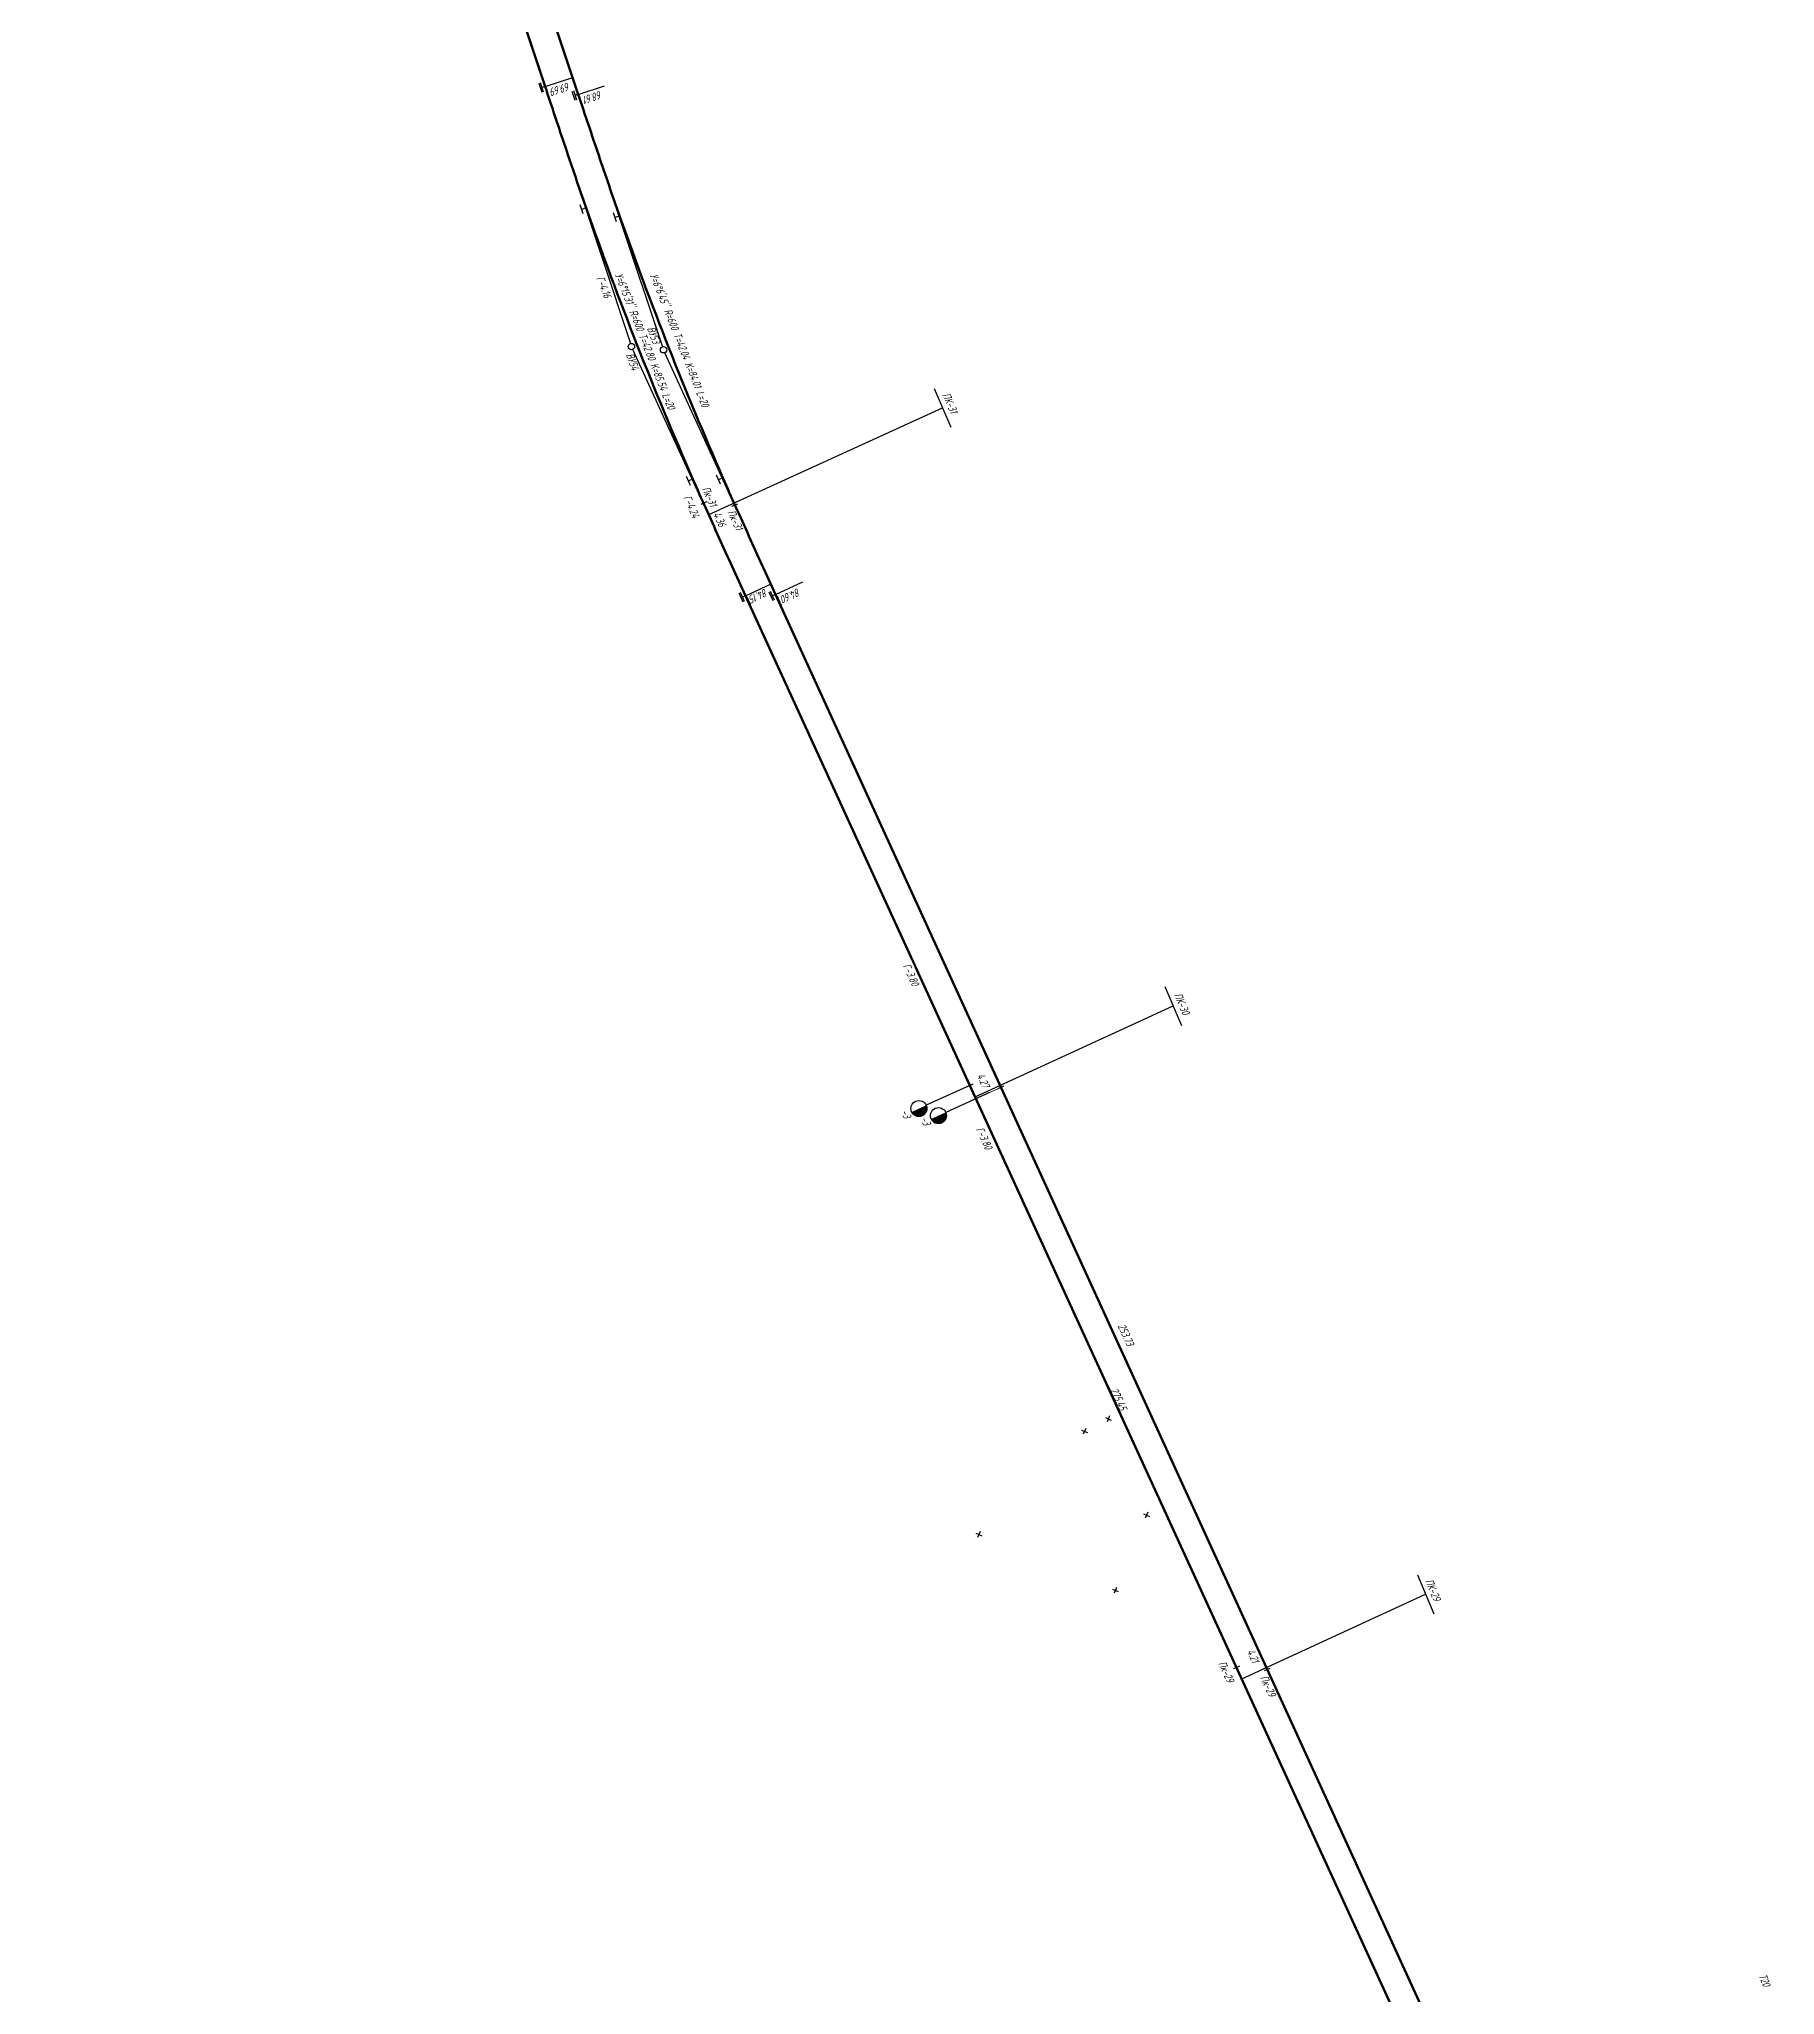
# Model space of a CAD drawing. Extents: x 8811 to 10286, y 10382 to 14118.
# Drawn here: x 9048.9 to 9320.1, y 12748.8 to 13054.3 of the extents above; entities that cross this region are included whole.
import ezdxf
from ezdxf.enums import TextEntityAlignment as Align

# ---------------------------------------------------------------- set-up
doc = ezdxf.new("R2010")
doc.units = 0
for name, color, linetype in [('8.Вершины', 7, 'Continuous'), ('I.Вершины', 7, 'Continuous'), ('I.Ось трассы', 7, 'Continuous'), ('I.Параметры кривых', 7, 'Continuous'), ('II.Вершины', 7, 'Continuous'), ('II.Ось трассы', 7, 'Continuous'), ('II.Параметры кривых', 7, 'Continuous'), ('Iс.Междупутья', 7, 'Continuous'), ('Iс.Ось трассы', 7, 'Continuous'), ('КН I.Параметры кривых', 7, 'Continuous'), ('КН II.Параметры кривых', 7, 'Continuous'), ('маскировка', 7, 'Continuous')]:
    doc.layers.add(name, color=color, linetype=linetype)
for name, color, linetype, lineweight in [('кресты', 1, 'Continuous', 30), ('кресты здания и сооружения', 1, 'Continuous', 30), ('Уклоноуказатели по станции', 1, 'Continuous', 35)]:
    doc.layers.add(name, color=color, linetype=linetype, lineweight=lineweight)
doc.styles.add('спдс_сжатие09', font='SPDS.shx', dxfattribs={"width": 0.9, "oblique": 15, "height": 1.25})

# ---------------------------------------------------------------- blocks, each defined once
blk = doc.blocks.new('alignment_kilometre_sign_1000')
at = {"linetype": 'ByBlock', "lineweight": -2}
blk.add_hatch(color=0, dxfattribs=at).paths.add_polyline_path([(0, 15, -1), (0, 20)])
at = {"color": 0, "linetype": 'ByBlock', "lineweight": -2}
blk.add_line((0, 0), (0, 15), dxfattribs=at)
blk.add_circle((0, 17.5), 2.5, dxfattribs=at)
blk = doc.blocks.new('alignment_tc_sign')
at = {"color": 0, "linetype": 'ByBlock', "lineweight": -2}
for p, q in [((-1.5, 1.5), (1.5, 1.5)), ((-1.5, 1), (1.5, 1)), ((0, 0), (0, 1))]:
    blk.add_line(p, q, dxfattribs=at)
blk = doc.blocks.new('alignment_cc_sign')
at = {"color": 0, "linetype": 'ByBlock', "lineweight": -2}
for p, q in [((-1.5, 1.5), (1.5, 1.5)), ((0, 0), (0, 1.5))]:
    blk.add_line(p, q, dxfattribs=at)

msp = doc.modelspace()

# ---------------------------------------------------------------- linework, layer by layer
at = {"layer": 'кресты', "color": 5, "lineweight": 30}
for p, q in [((9211.75, 12837.07), (9212.66, 12836.67)), ((9211.75, 12837.07), (9212.66, 12836.67)), ((9212.41, 12837.32), (9212, 12836.41)), ((9212.41, 12837.32), (9212, 12836.41)), ((9221.43, 12823.97), (9222.35, 12823.57)), ((9221.43, 12823.97), (9222.35, 12823.57)), ((9222.09, 12824.23), (9221.69, 12823.31)), ((9222.09, 12824.23), (9221.69, 12823.31)), ((9195.24, 12820.96), (9196.16, 12820.55)), ((9195.24, 12820.96), (9196.16, 12820.55)), ((9195.9, 12821.21), (9195.5, 12820.3)), ((9195.9, 12821.21), (9195.5, 12820.3)), ((9216.57, 12812.22), (9217.49, 12811.82)), ((9216.57, 12812.22), (9217.49, 12811.82)), ((9217.23, 12812.48), (9216.83, 12811.56)), ((9217.23, 12812.48), (9216.83, 12811.56))]:
    msp.add_line(p, q, dxfattribs=at)

# ---------------------------------------------------------------- block references
at = {"layer": 'I.Ось трассы', "color": 5, "lineweight": 30, "xscale": 0.4999999999999951, "yscale": 0.4999999999999951, "zscale": 0.4999999999999951, "rotation": 109.3117476656639}
msp.add_blockref('alignment_cc_sign', (9134.36, 13027.99), dxfattribs=at)
at = {"layer": 'II.Ось трассы', "color": 5, "lineweight": 30, "xscale": 0.4999999999999954, "yscale": 0.4999999999999954, "zscale": 0.4999999999999954, "rotation": 109.4185854846613}
msp.add_blockref('alignment_cc_sign', (9139.58, 13026.75), dxfattribs=at)

# ---------------------------------------------------------------- wipeouts: each hides what was drawn before it
at = {"color": 5}
for points in [[(9133.54, 13045.4), (9136.78, 13046.51), (9137.32, 13045.02), (9134.01, 13043.92)], [(9142.83, 13020.06), (9144.71, 13020.5), (9155.02, 12994.12), (9153.42, 12993.83)], [(9189.59, 12999.23), (9191.01, 12999.63), (9192.84, 12995.36), (9191.34, 12995.05)], [(9156.07, 12980.81), (9157.62, 12981.14), (9159.29, 12977.32), (9157.83, 12977.05)], [(9164.26, 12967.33), (9168.08, 12969.12), (9168.63, 12967.59), (9164.94, 12965.88)], [(9183.17, 12910.11), (9185.07, 12910.68), (9187.19, 12905.78), (9185.2, 12905.22)], [(9225.79, 12905.38), (9227.51, 12905.79), (9229.26, 12901.49), (9227.6, 12900.98)], [(9195.09, 12892.61), (9196.53, 12893.02), (9197.72, 12890.4), (9196.38, 12889.9)], [(9186.43, 12885.62), (9187.72, 12886.25), (9188.46, 12884.64), (9187.06, 12884.21)], [(9194.76, 12884.51), (9196.51, 12885.01), (9198.39, 12880.43), (9196.66, 12880.26)], [(9216.89, 12853.79), (9218.68, 12853.94), (9220.5, 12849.89), (9218.91, 12849.43)], [(9215.98, 12843.71), (9217.42, 12844), (9219.35, 12839.76), (9217.96, 12839.44)], [(9264.71, 12813.9), (9266.67, 12814.53), (9268.58, 12809.99), (9266.67, 12809.35)], [(9239.14, 12798.67), (9240.82, 12799.09), (9242.54, 12795.2), (9241.1, 12794.81)], [(9317.51, 12751.7), (9319.11, 12752.11), (9320.06, 12749.65), (9318.43, 12749.3)]]:
    msp.add_wipeout(points, dxfattribs=at).dxf.layer = 'маскировка'

# ---------------------------------------------------------------- next in the draw order: linework, layer by layer
at = {"color": 5, "lineweight": 30}
for p, q in [((9188.73, 12999.78, -141.19), (9191.32, 12993.7, -141.19)), ((9224.75, 12906.35, -141.19), (9227.37, 12900.28, -141.19)), ((9195.12, 12889.14), (9226.06, 12903.31)), ((9194.77, 12891.11), (9193.86, 12890.69)), ((9199.56, 12890.78), (9198.65, 12890.36)), ((9264.21, 12814.45), (9266.78, 12808.36))]:
    msp.add_line(p, q, dxfattribs=at)
at = {"layer": 'кресты', "color": 5, "lineweight": 30}
for p, q in [((9215.48, 12839.03), (9216.4, 12838.63)), ((9215.48, 12839.03), (9216.4, 12838.63)), ((9216.14, 12839.28), (9215.74, 12838.37)), ((9216.14, 12839.28), (9215.74, 12838.37))]:
    msp.add_line(p, q, dxfattribs=at)
at = {"layer": 'кресты здания и сооружения', "color": 5, "lineweight": 20}
msp.add_lwpolyline([(9199.15, 12890.59), (9197.36, 12889.8)], dxfattribs=at)

# ---------------------------------------------------------------- next in the draw order: block references
at = {"layer": 'КН I.Параметры кривых', "color": 5, "lineweight": 30, "xscale": 0.4999999999999997, "yscale": 0.4999999999999997, "zscale": 0.4999999999999997, "rotation": 114.4650619128188}
msp.add_blockref('alignment_kilometre_sign_1000', (9197.36, 12889.8), dxfattribs=at)

# ---------------------------------------------------------------- next in the draw order: texts
at = {"layer": '8.Вершины', "color": 5, "lineweight": 30, "style": 'спдс_сжатие09', "oblique": 15, "width": 0.9}
msp.add_text('Т20', height=1.25, rotation=291.9896, dxfattribs=at).set_placement((9318.09, 12752.05), align=Align.MIDDLE_LEFT)
at = {"layer": 'II.Параметры кривых', "color": 5, "lineweight": 30, "style": 'спдс_сжатие09', "oblique": 15, "width": 0.9}
msp.add_text('84.60', height=1.25, rotation=204.5762, dxfattribs=at).set_placement((9164.72, 12967.39), align=Align.RIGHT)
at = {"layer": 'Iс.Междупутья', "color": 5, "lineweight": 30, "style": 'спдс_сжатие09', "oblique": 15, "width": 0.9}
for s, p in [('Г-3.80', (9184.53, 12907.96)), ('4.27', (9195.83, 12891.4)), ('Г-3.80', (9195.96, 12882.41))]:
    msp.add_text(s, height=1.25, rotation=294.4918, dxfattribs=at).set_placement(p, align=Align.CENTER)
at = {"layer": 'КН II.Параметры кривых', "color": 5, "lineweight": 30, "style": 'спдс_сжатие09', "oblique": 15, "width": 0.9}
for s, p in [('253.73', (9218.11, 12851.69)), ('275.45', (9216.98, 12841.65))]:
    msp.add_text(s, height=1.25, rotation=294.6154, dxfattribs=at).set_placement(p, align=Align.CENTER)
at = {"layer": 'Уклоноуказатели по станции', "color": 5, "lineweight": 30, "extrusion": (0.001313, 0.000430531, 0.999999), "style": 'спдс_сжатие09', "oblique": 15, "width": 0.9}
msp.add_text('ПК-31', height=1.25, rotation=292.8295, dxfattribs=at).set_placement((9190.77, 12997.31, -99.98), align=Align.CENTER)
at = {"layer": 'Уклоноуказатели по станции', "color": 5, "lineweight": 30, "extrusion": (0.001311, 0.000437114, 0.999999), "style": 'спдс_сжатие09', "oblique": 15, "width": 0.9}
msp.add_text('ПК-30', height=1.25, rotation=293.117, dxfattribs=at).set_placement((9226.99, 12903.47, -99.91), align=Align.CENTER)
at = {"layer": 'Уклоноуказатели по станции', "color": 5, "lineweight": 30, "extrusion": (0.001314, 0.000427421, 0.999999), "style": 'спдс_сжатие09', "oblique": 15, "width": 0.9}
msp.add_text('ПК-29', height=1.25, rotation=292.6938, dxfattribs=at).set_placement((9266.22, 12811.91, -99.99), align=Align.CENTER)

# ---------------------------------------------------------------- next in the draw order: wipeouts: each hides what was drawn before it
at = {"color": 5}
for points in [[(9128.31, 13046.75), (9132.17, 13048.04), (9132.49, 13046.58), (9128.88, 13045.24)], [(9143.66, 13009.51), (9145.06, 13009.73), (9146.2, 13006.46), (9144.89, 13006.27)], [(9152.07, 12984.47), (9153.7, 12984.74), (9156.65, 12977.91), (9155.17, 12977.67)], [(9159.51, 12967.26), (9162.79, 12968.83), (9163.03, 12967.31), (9160.02, 12965.99)], [(9183.34, 12887.08), (9184.89, 12887.3), (9185.58, 12885.63), (9184.09, 12885.27)], [(9237.34, 12802.7), (9238.86, 12803.14), (9240, 12800.3), (9238.48, 12799.99)]]:
    msp.add_wipeout(points, dxfattribs=at).dxf.layer = 'маскировка'

# ---------------------------------------------------------------- next in the draw order: linework, layer by layer
at = {"color": 5, "lineweight": 30}
for p, q in [((9158, 12981.72), (9157.08, 12981.32)), ((9241.17, 12799.84), (9240.26, 12799.43))]:
    msp.add_line(p, q, dxfattribs=at)
at = {"layer": 'I.Параметры кривых', "color": 5, "lineweight": 30}
for p, q in [((9127.95, 13046.94), (9132.28, 13048.37)), ((9159.26, 12967.4), (9163.27, 12969.23))]:
    msp.add_line(p, q, dxfattribs=at)
at = {"layer": 'II.Параметры кривых', "color": 5, "lineweight": 30}
for p, q in [((9133.14, 13045.69), (9137.24, 13047.05)), ((9163.94, 12967.59), (9168.2, 12969.54))]:
    msp.add_line(p, q, dxfattribs=at)

# ---------------------------------------------------------------- next in the draw order: block references
at = {"layer": 'I.Ось трассы', "color": 5, "lineweight": 30}
for p, xscale, yscale, zscale, rotation in [((9127.95, 13046.94), 0.500000000000008, 0.500000000000008, 0.500000000000008, 108.3568120876153), ((9159.26, 12967.4), 0.5, 0.5, 0.5, 114.615437367503)]:
    msp.add_blockref('alignment_tc_sign', p, dxfattribs=dict(at, xscale=xscale, yscale=yscale, zscale=zscale, rotation=rotation))
at = {"layer": 'II.Ось трассы', "color": 5, "lineweight": 30}
for name, p, xscale, yscale, zscale, rotation in [('alignment_tc_sign', (9133.14, 13045.69), 0.5, 0.5, 0.5, 108.4636567368018), ('alignment_cc_sign', (9155.72, 12985.82), 0.5, 0.5, 0.5, 113.6212965036185), ('alignment_tc_sign', (9163.94, 12967.59), 0.4999999999999999, 0.4999999999999999, 0.4999999999999999, 114.5762320816671)]:
    msp.add_blockref(name, p, dxfattribs=dict(at, xscale=xscale, yscale=yscale, zscale=zscale, rotation=rotation))
at = {"layer": 'КН I.Параметры кривых', "color": 5, "lineweight": 30, "xscale": 0.4999999999999997, "yscale": 0.4999999999999997, "zscale": 0.4999999999999997, "rotation": 114.4650619128188}
msp.add_blockref('alignment_kilometre_sign_1000', (9194.31, 12890.9), dxfattribs=at)

# ---------------------------------------------------------------- next in the draw order: texts
at = {"layer": 'I.Параметры кривых', "color": 5, "lineweight": 30, "style": 'спдс_сжатие09', "oblique": 15, "width": 0.9}
for s, rotation, p in [('69.69', 198.3568, (9128.7, 13046.66)), ('84.15', 204.6154, (9159.76, 12967.39))]:
    msp.add_text(s, height=1.25, rotation=rotation, dxfattribs=at).set_placement(p, align=Align.RIGHT)
at = {"layer": 'II.Параметры кривых', "color": 5, "lineweight": 30, "style": 'спдс_сжатие09', "oblique": 15, "width": 0.9}
msp.add_text('68.61', height=1.25, rotation=198.4637, dxfattribs=at).set_placement((9133.9, 13045.41), align=Align.RIGHT)
at = {"layer": 'Iс.Междупутья', "color": 5, "lineweight": 30, "style": 'спдс_сжатие09', "oblique": 15, "width": 0.9}
for s, rotation, p in [('4.36', 294.4918, (9154.63, 12979.09)), ('-3', 293.8347, (9183.76, 12886.22)), ('-3', 293.8347, (9186.81, 12885.12)), ('4.21', 294.4918, (9237.98, 12801.53))]:
    msp.add_text(s, height=1.25, rotation=rotation, dxfattribs=at).set_placement(p, align=Align.CENTER)
at = {"layer": 'КН I.Параметры кривых', "color": 5, "lineweight": 30, "style": 'спдс_сжатие09', "oblique": 15, "width": 0.9}
msp.add_text('Пк-31', height=1.25, rotation=294.0408, dxfattribs=at).set_placement((9157.06, 12978.98), align=Align.CENTER)
at = {"layer": 'КН II.Параметры кривых', "color": 5, "lineweight": 30, "style": 'спдс_сжатие09', "oblique": 15, "width": 0.9}
msp.add_text('Пк-29', height=1.25, rotation=294.6154, dxfattribs=at).set_placement((9240.31, 12796.85), align=Align.CENTER)

# ---------------------------------------------------------------- next in the draw order: wipeouts: each hides what was drawn before it
at = {"color": 5}
for points in [[(9137.64, 13019.83), (9139.17, 13020.26), (9149.55, 12993.94), (9148.07, 12993.62)], [(9149.2, 12983.42), (9150.61, 12983.63), (9152.44, 12979.35), (9151.07, 12978.87)], [(9232.64, 12801.07), (9234.27, 12801.39), (9236.19, 12797.28), (9234.51, 12797.01)]]:
    msp.add_wipeout(points, dxfattribs=at).dxf.layer = 'маскировка'

# ---------------------------------------------------------------- next in the draw order: linework, layer by layer
at = {"color": 5, "lineweight": 30}
for p, q in [((9153.51, 12980.08), (9190.02, 12996.74)), ((9153.18, 12982.04), (9152.26, 12981.64)), ((9236.77, 12798.22), (9265.49, 12811.41)), ((9236.42, 12800.19), (9235.51, 12799.78))]:
    msp.add_line(p, q, dxfattribs=at)
at = {"layer": 'II.Вершины', "color": 5, "lineweight": 30}
msp.add_line((9163.94, 12967.59), (9146.67, 13005.36), dxfattribs=at)
msp.add_circle((9146.46, 13005.81), 0.5, dxfattribs=at)

# ---------------------------------------------------------------- next in the draw order: block references
at = {"layer": 'I.Ось трассы', "color": 5, "lineweight": 30, "xscale": 0.5, "yscale": 0.5, "zscale": 0.5, "rotation": 113.6605017894544}
msp.add_blockref('alignment_cc_sign', (9151.03, 12985.62), dxfattribs=at)

# ---------------------------------------------------------------- next in the draw order: texts
at = {"layer": 'КН I.Параметры кривых', "color": 5, "lineweight": 30, "style": 'спдс_сжатие09', "oblique": 15, "width": 0.9}
for s, p in [('Пк-31', (9153.06, 12982.64)), ('Г-4.24', (9150.24, 12981.09))]:
    msp.add_text(s, height=1.25, rotation=293.9093, dxfattribs=at).set_placement(p, align=Align.CENTER)
at = {"layer": 'КН II.Параметры кривых', "color": 5, "lineweight": 30, "style": 'спдс_сжатие09', "oblique": 15, "width": 0.9}
msp.add_text('Пк-29', height=1.25, rotation=294.6154, dxfattribs=at).set_placement((9233.77, 12799.06), align=Align.CENTER)

# ---------------------------------------------------------------- next in the draw order: wipeouts: each hides what was drawn before it
at = {"color": 5}
for points in [[(9135.71, 13017.5), (9137.33, 13017.65), (9138.68, 13013.58), (9137.27, 13013.19)], [(9140.44, 13005.31), (9141.81, 13005.4), (9142.94, 13002.27), (9141.6, 13002.17)]]:
    msp.add_wipeout(points, dxfattribs=at).dxf.layer = 'маскировка'

# ---------------------------------------------------------------- next in the draw order: linework, layer by layer
at = {"layer": 'I.Вершины', "color": 5, "lineweight": 30}
for p, q in [((9127.95, 13046.94), (9141.28, 13006.78)), ((9159.26, 12967.4), (9141.64, 13005.86))]:
    msp.add_line(p, q, dxfattribs=at)
msp.add_circle((9141.43, 13006.31), 0.5, dxfattribs=at)
at = {"layer": 'I.Ось трассы', "color": 5, "lineweight": 70, "flags": 128}
msp.add_lwpolyline([(9273.99, 12716.98), (9159.26, 12967.4, -0.001042), (9155.11, 12976.49, -0.003125), (9151.03, 12985.62, -0.018977), (9134.36, 13027.99, -0.003125), (9131.12, 13037.45, -0.001042), (9127.95, 13046.94), (9104.23, 13118.43, -0.001042), (9101.09, 13127.93, -0.003125), (9098.04, 13137.45, -0.018748), (9086.2, 13180.84, -0.003125), (9084, 13190.6, -0.001042), (9081.88, 13200.37), (9048.91, 13353.53, -0.000781)], format="xyb", dxfattribs=at)
at = {"layer": 'II.Вершины', "color": 5, "lineweight": 30}
msp.add_line((9133.14, 13045.69), (9146.3, 13006.29), dxfattribs=at)
at = {"layer": 'II.Ось трассы', "color": 5, "lineweight": 70, "flags": 128}
msp.add_lwpolyline([(9269.47, 12736.84), (9163.94, 12967.59, -0.001042), (9159.8, 12976.69, -0.003125), (9155.72, 12985.82, -0.01834), (9139.58, 13026.75, -0.003125), (9136.32, 13036.21, -0.001042), (9133.14, 13045.69), (9108.96, 13118.13, -0.001042), (9105.8, 13127.62, -0.003125), (9102.73, 13137.13, -0.019295), (9090.52, 13181.78, -0.003125), (9088.32, 13191.54, -0.001042), (9086.2, 13201.31), (9051.55, 13362.5, -0.000521)], format="xyb", dxfattribs=at)

# ---------------------------------------------------------------- next in the draw order: texts
at = {"layer": 'I.Параметры кривых', "color": 5, "lineweight": 30, "style": 'спдс_сжатие09', "oblique": 15, "width": 0.9}
msp.add_text('У=6°15\'31" R=600 T=42.80 K=85.54 L=20', height=1.25, rotation=291.4861, dxfattribs=at).set_placement((9142.98, 13006.92), align=Align.CENTER)
at = {"layer": 'II.Параметры кривых', "color": 5, "lineweight": 30, "style": 'спдс_сжатие09', "oblique": 15, "width": 0.9}
msp.add_text('У=6°6\'45" R=600 T=42.04 K=84.01 L=20', height=1.25, rotation=291.5199, dxfattribs=at).set_placement((9148.38, 13007.07), align=Align.CENTER)
at = {"layer": 'Iс.Ось трассы', "color": 5, "lineweight": 30, "style": 'спдс_сжатие09', "oblique": 15, "width": 0.9}
for s, p in [('ВУ53', (9144.31, 13007.9)), ('ВУ54', (9141.02, 13003.76))]:
    msp.add_text(s, height=1.25, rotation=290.137, dxfattribs=at).set_placement(p, align=Align.CENTER)
at = {"layer": 'КН I.Параметры кривых', "color": 5, "lineweight": 30, "style": 'спдс_сжатие09', "oblique": 15, "width": 0.9}
msp.add_text('Г-4.16', height=1.25, rotation=291.4785, dxfattribs=at).set_placement((9136.55, 13015.4), align=Align.CENTER)

doc.saveas('drawing.dxf')
